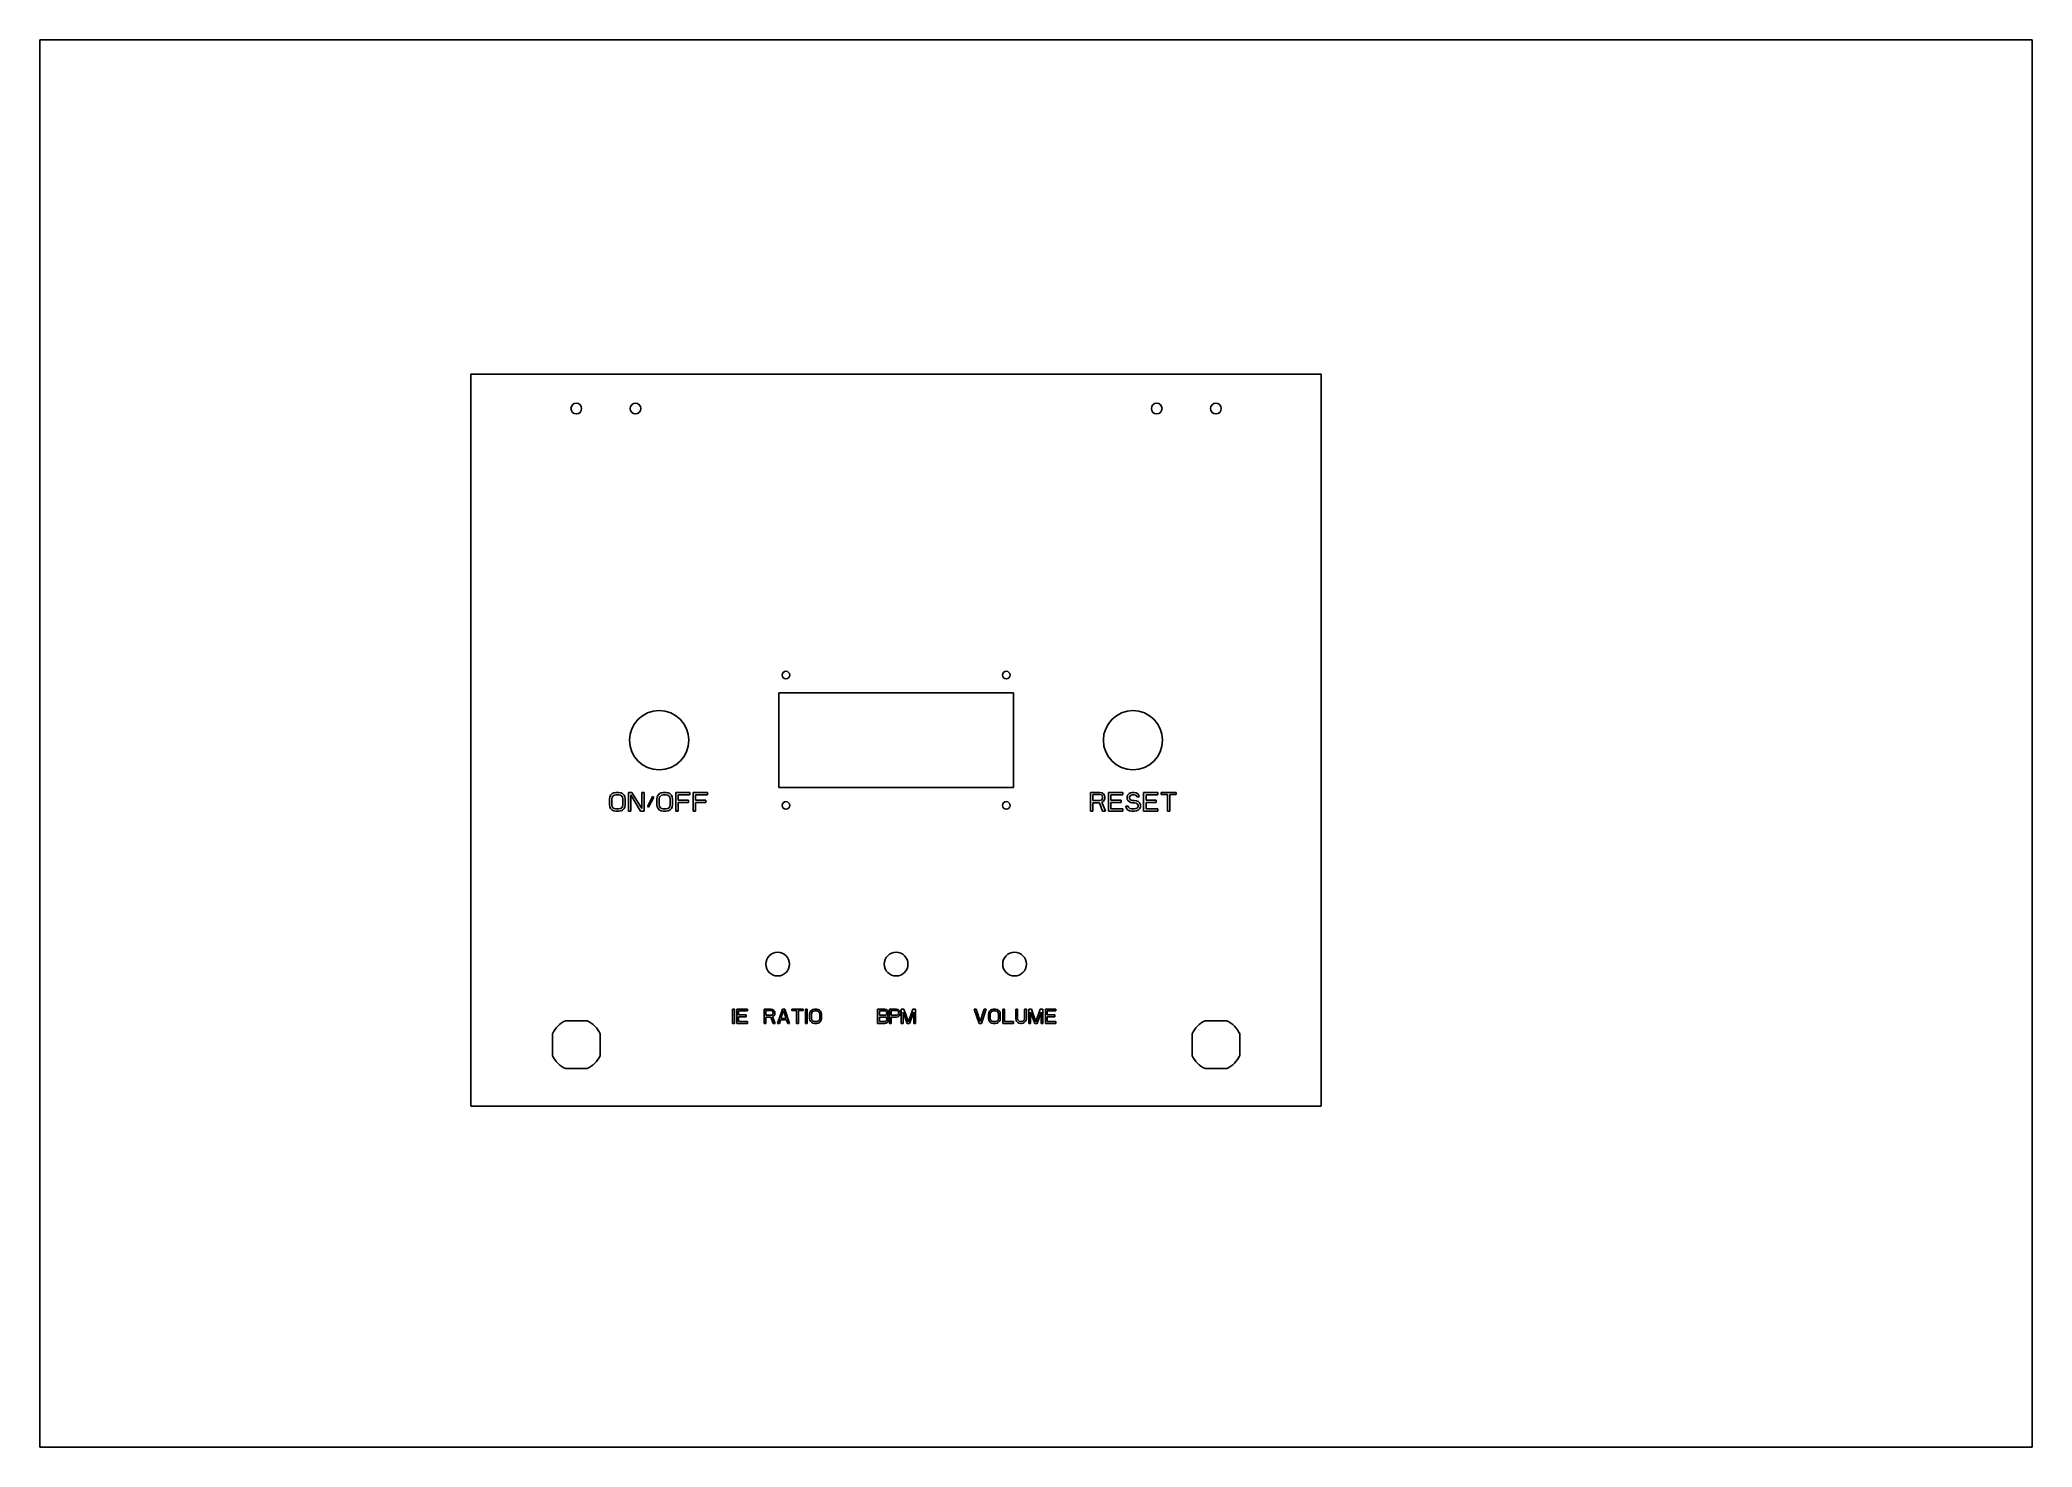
# Model space of a CAD drawing. Extents: x 0 to 841, y 0 to 594.
import ezdxf

# ---------------------------------------------------------------- set-up
doc = ezdxf.new("R2010")
doc.units = 0
doc.header["$LTSCALE"] = 46.255
doc.layers.get('0').update_dxf_attribs({"linetype": 'CONTINUOUS'})
doc.layers.add('AXES', color=7, linetype='CONTINUOUS')

msp = doc.modelspace()

# ---------------------------------------------------------------- linework, layer by layer
at = {"color": 7, "linetype": 'CONTINUOUS'}
for p, q in [((0, 0), (0, 594)), ((0, 594), (841, 594)), ((841, 0), (841, 594)), ((181.94, 452.87), (181.94, 143.87)), ((540.94, 452.87), (181.94, 452.87)), ((540.94, 143.87), (540.94, 452.87)), ((240.61, 274.5), (240.44, 273.65)), ((240.44, 273.65), (240.44, 271.1)), ((240.44, 271.1), (240.61, 270.25)), ((240.94, 275.18), (240.61, 274.5)), ((240.61, 270.25), (240.94, 269.56)), ((241.61, 275.86), (240.94, 275.18)), ((240.94, 269.56), (241.61, 268.88)), ((241.44, 273.65), (241.61, 274.33)), ((241.44, 271.1), (241.44, 273.65)), ((241.61, 270.42), (241.44, 271.1)), ((242.28, 276.2), (241.61, 275.86)), ((241.61, 274.33), (241.94, 274.84)), ((241.94, 269.91), (241.61, 270.42)), ((241.94, 274.84), (242.44, 275.18)), ((242.44, 269.56), (241.94, 269.91)), ((243.11, 276.37), (242.28, 276.2)), ((242.44, 275.18), (243.11, 275.35)), ((243.11, 269.39), (242.44, 269.56)), ((244.44, 276.37), (243.11, 276.37)), ((243.11, 275.35), (244.44, 275.35)), ((244.44, 269.39), (243.11, 269.39)), ((245.28, 276.2), (244.44, 276.37)), ((244.44, 275.35), (245.11, 275.18)), ((245.11, 269.56), (244.44, 269.39)), ((245.11, 275.18), (245.61, 274.84)), ((245.61, 269.91), (245.11, 269.56)), ((245.94, 275.86), (245.28, 276.2)), ((245.61, 274.84), (245.94, 274.33)), ((245.94, 270.42), (245.61, 269.91)), ((246.61, 275.18), (245.94, 275.86)), ((245.94, 274.33), (246.11, 273.65)), ((246.11, 271.1), (245.94, 270.42)), ((245.94, 268.88), (246.61, 269.56)), ((246.11, 273.65), (246.11, 271.1)), ((246.94, 274.5), (246.61, 275.18)), ((246.61, 269.56), (246.94, 270.25)), ((247.11, 273.65), (246.94, 274.5)), ((246.94, 270.25), (247.11, 271.1)), ((247.11, 271.1), (247.11, 273.65)), ((248.44, 276.37), (248.44, 268.37)), ((249.94, 276.37), (248.44, 276.37)), ((249.44, 268.37), (249.44, 275.35)), ((249.44, 275.35), (253.61, 268.37)), ((254.11, 269.56), (249.94, 276.37)), ((254.11, 276.37), (254.11, 269.56)), ((255.11, 276.37), (254.11, 276.37)), ((255.11, 268.37), (255.11, 276.37)), ((258.61, 274.67), (256.44, 270.42)), ((256.44, 270.42), (256.94, 270.08)), ((256.94, 270.08), (259.11, 274.33)), ((259.11, 274.33), (258.61, 274.67)), ((260.61, 274.5), (260.44, 273.65)), ((260.44, 273.65), (260.44, 271.1)), ((260.44, 271.1), (260.61, 270.25)), ((260.94, 275.18), (260.61, 274.5)), ((260.61, 270.25), (260.94, 269.56)), ((261.61, 275.86), (260.94, 275.18)), ((260.94, 269.56), (261.61, 268.88)), ((261.44, 273.65), (261.61, 274.33)), ((261.44, 271.1), (261.44, 273.65)), ((261.61, 270.42), (261.44, 271.1)), ((262.28, 276.2), (261.61, 275.86)), ((261.61, 274.33), (261.94, 274.84)), ((261.94, 269.91), (261.61, 270.42)), ((261.94, 274.84), (262.44, 275.18)), ((262.44, 269.56), (261.94, 269.91)), ((263.11, 276.37), (262.28, 276.2)), ((262.44, 275.18), (263.11, 275.35)), ((263.11, 269.39), (262.44, 269.56)), ((264.44, 276.37), (263.11, 276.37)), ((263.11, 275.35), (264.44, 275.35)), ((264.44, 269.39), (263.11, 269.39)), ((265.28, 276.2), (264.44, 276.37)), ((264.44, 275.35), (265.11, 275.18)), ((265.11, 269.56), (264.44, 269.39)), ((265.11, 275.18), (265.61, 274.84)), ((265.61, 269.91), (265.11, 269.56)), ((265.94, 275.86), (265.28, 276.2)), ((265.61, 274.84), (265.94, 274.33)), ((265.94, 270.42), (265.61, 269.91)), ((266.61, 275.18), (265.94, 275.86)), ((265.94, 274.33), (266.11, 273.65)), ((266.11, 271.1), (265.94, 270.42)), ((265.94, 268.88), (266.61, 269.56)), ((266.11, 273.65), (266.11, 271.1)), ((266.94, 274.5), (266.61, 275.18)), ((266.61, 269.56), (266.94, 270.25)), ((267.11, 273.65), (266.94, 274.5)), ((266.94, 270.25), (267.11, 271.1)), ((267.11, 271.1), (267.11, 273.65)), ((268.44, 276.37), (268.44, 268.37)), ((274.44, 276.37), (268.44, 276.37)), ((269.44, 273.14), (269.44, 275.35)), ((269.44, 275.35), (274.44, 275.35)), ((273.78, 273.14), (269.44, 273.14)), ((269.44, 268.37), (269.44, 272.12)), ((269.44, 272.12), (273.78, 272.12)), ((273.78, 272.12), (273.78, 273.14)), ((274.44, 275.35), (274.44, 276.37)), ((275.78, 276.37), (275.78, 268.37)), ((281.78, 276.37), (275.78, 276.37)), ((276.78, 273.14), (276.78, 275.35)), ((276.78, 275.35), (281.78, 275.35)), ((281.11, 273.14), (276.78, 273.14)), ((276.78, 268.37), (276.78, 272.12)), ((276.78, 272.12), (281.11, 272.12)), ((281.11, 272.12), (281.11, 273.14)), ((281.78, 275.35), (281.78, 276.37)), ((447.44, 276.37), (443.44, 276.37)), ((443.44, 276.37), (443.44, 268.37)), ((444.44, 275.52), (447.61, 275.52)), ((444.44, 272.97), (444.44, 275.52)), ((447.61, 272.97), (444.44, 272.97)), ((444.44, 271.95), (447.28, 271.95)), ((444.44, 268.37), (444.44, 271.95)), ((447.28, 271.95), (448.61, 268.37)), ((448.28, 276.2), (447.44, 276.37)), ((447.61, 275.52), (448.11, 275.35)), ((448.11, 273.14), (447.61, 272.97)), ((448.11, 275.35), (448.44, 275.01)), ((448.44, 273.48), (448.11, 273.14)), ((448.94, 275.69), (448.28, 276.2)), ((448.28, 272.29), (448.94, 272.63)), ((449.78, 268.37), (448.28, 272.29)), ((448.44, 275.01), (448.61, 274.5)), ((448.61, 273.99), (448.44, 273.48)), ((448.61, 274.5), (448.61, 273.99)), ((449.44, 275.01), (448.94, 275.69)), ((448.94, 272.63), (449.44, 273.31)), ((449.61, 274.5), (449.44, 275.01)), ((449.44, 273.31), (449.61, 273.82)), ((449.61, 273.82), (449.61, 274.5)), ((457.11, 276.37), (451.11, 276.37)), ((451.11, 276.37), (451.11, 268.37)), ((452.11, 275.35), (457.11, 275.35)), ((452.11, 273.14), (452.11, 275.35)), ((456.44, 273.14), (452.11, 273.14)), ((452.11, 272.12), (456.44, 272.12)), ((452.11, 269.39), (452.11, 272.12)), ((457.11, 269.39), (452.11, 269.39)), ((456.44, 272.12), (456.44, 273.14)), ((457.11, 275.35), (457.11, 276.37)), ((457.11, 268.37), (457.11, 269.39)), ((459.44, 270.59), (458.44, 270.59)), ((458.44, 270.59), (458.61, 269.91)), ((458.61, 269.91), (459.11, 269.05)), ((459.11, 275.18), (458.94, 274.5)), ((458.94, 274.5), (458.94, 273.82)), ((458.94, 273.82), (459.11, 273.14)), ((459.78, 275.86), (459.11, 275.18)), ((459.11, 273.14), (459.78, 272.46)), ((459.61, 270.08), (459.44, 270.59)), ((460.11, 269.56), (459.61, 270.08)), ((460.44, 276.2), (459.78, 275.86)), ((459.78, 272.46), (460.44, 272.12)), ((459.94, 274.33), (460.11, 274.84)), ((459.94, 273.99), (459.94, 274.33)), ((460.11, 273.48), (459.94, 273.99)), ((460.11, 274.84), (460.61, 275.18)), ((460.61, 273.14), (460.11, 273.48)), ((460.78, 269.39), (460.11, 269.56)), ((461.11, 276.37), (460.44, 276.2)), ((460.44, 272.12), (461.11, 271.95)), ((460.61, 275.18), (461.11, 275.35)), ((461.11, 272.97), (460.61, 273.14)), ((462.11, 269.39), (460.78, 269.39)), ((461.94, 276.37), (461.11, 276.37)), ((461.11, 275.35), (462.11, 275.35)), ((462.11, 272.97), (461.11, 272.97)), ((461.11, 271.95), (462.11, 271.95)), ((462.78, 276.2), (461.94, 276.37)), ((462.11, 275.35), (462.61, 275.18)), ((462.94, 272.8), (462.11, 272.97)), ((462.11, 271.95), (462.78, 271.78)), ((462.78, 269.56), (462.11, 269.39)), ((462.61, 275.18), (462.94, 274.84)), ((463.44, 275.69), (462.78, 276.2)), ((462.78, 271.78), (463.28, 271.44)), ((463.28, 269.91), (462.78, 269.56)), ((462.94, 274.84), (463.11, 274.5)), ((463.61, 272.46), (462.94, 272.8)), ((463.11, 274.5), (464.11, 274.5)), ((463.28, 271.44), (463.61, 270.93)), ((463.61, 270.42), (463.28, 269.91)), ((463.94, 275.01), (463.44, 275.69)), ((464.28, 271.78), (463.61, 272.46)), ((463.61, 270.93), (463.61, 270.42)), ((463.61, 268.88), (464.28, 269.56)), ((464.11, 274.5), (463.94, 275.01)), ((464.61, 271.1), (464.28, 271.78)), ((464.28, 269.56), (464.61, 270.25)), ((464.61, 270.25), (464.61, 271.1)), ((471.94, 276.37), (465.94, 276.37)), ((465.94, 276.37), (465.94, 268.37)), ((466.94, 275.35), (471.94, 275.35)), ((466.94, 273.14), (466.94, 275.35)), ((471.28, 273.14), (466.94, 273.14)), ((466.94, 272.12), (471.28, 272.12)), ((466.94, 269.39), (466.94, 272.12)), ((471.94, 269.39), (466.94, 269.39)), ((471.28, 272.12), (471.28, 273.14)), ((471.94, 275.35), (471.94, 276.37)), ((471.94, 268.37), (471.94, 269.39)), ((479.61, 276.37), (473.28, 276.37)), ((473.28, 276.37), (473.28, 275.52)), ((473.28, 275.52), (475.94, 275.52)), ((475.94, 275.52), (475.94, 268.37)), ((476.94, 275.52), (479.61, 275.52)), ((476.94, 268.37), (476.94, 275.52)), ((479.61, 275.52), (479.61, 276.37)), ((241.61, 268.88), (242.28, 268.54)), ((242.28, 268.54), (243.11, 268.37)), ((243.11, 268.37), (244.44, 268.37)), ((244.44, 268.37), (245.28, 268.54)), ((245.28, 268.54), (245.94, 268.88)), ((248.44, 268.37), (249.44, 268.37)), ((253.61, 268.37), (255.11, 268.37)), ((261.61, 268.88), (262.28, 268.54)), ((262.28, 268.54), (263.11, 268.37)), ((263.11, 268.37), (264.44, 268.37)), ((264.44, 268.37), (265.28, 268.54)), ((265.28, 268.54), (265.94, 268.88)), ((268.44, 268.37), (269.44, 268.37)), ((275.78, 268.37), (276.78, 268.37)), ((443.44, 268.37), (444.44, 268.37)), ((448.61, 268.37), (449.78, 268.37)), ((451.11, 268.37), (457.11, 268.37)), ((459.11, 269.05), (459.94, 268.54)), ((459.94, 268.54), (460.78, 268.37)), ((460.78, 268.37), (462.11, 268.37)), ((462.11, 268.37), (462.94, 268.54)), ((462.94, 268.54), (463.61, 268.88)), ((465.94, 268.37), (471.94, 268.37)), ((475.94, 268.37), (476.94, 268.37)), ((293.19, 184.87), (292.44, 184.87)), ((292.44, 184.87), (292.44, 178.87)), ((292.44, 178.87), (293.19, 178.87)), ((293.19, 178.87), (293.19, 184.87)), ((298.69, 184.87), (294.19, 184.87)), ((294.19, 184.87), (294.19, 178.87)), ((294.19, 178.87), (298.69, 178.87)), ((294.94, 184.11), (298.69, 184.11)), ((294.94, 182.45), (294.94, 184.11)), ((298.19, 182.45), (294.94, 182.45)), ((294.94, 181.68), (298.19, 181.68)), ((294.94, 179.64), (294.94, 181.68)), ((298.69, 179.64), (294.94, 179.64)), ((298.19, 181.68), (298.19, 182.45)), ((298.69, 184.11), (298.69, 184.87)), ((298.69, 178.87), (298.69, 179.64)), ((308.69, 184.87), (305.69, 184.87)), ((305.69, 184.87), (305.69, 178.87)), ((305.69, 178.87), (306.44, 178.87)), ((306.44, 184.24), (308.82, 184.24)), ((306.44, 182.32), (306.44, 184.24)), ((308.82, 182.32), (306.44, 182.32)), ((306.44, 181.55), (308.57, 181.55)), ((306.44, 178.87), (306.44, 181.55)), ((308.57, 181.55), (309.57, 178.87)), ((309.32, 184.75), (308.69, 184.87)), ((308.82, 184.24), (309.19, 184.11)), ((309.19, 182.45), (308.82, 182.32)), ((309.19, 184.11), (309.44, 183.85)), ((309.44, 182.7), (309.19, 182.45)), ((309.82, 184.36), (309.32, 184.75)), ((309.32, 181.81), (309.82, 182.06)), ((310.44, 178.87), (309.32, 181.81)), ((309.44, 183.85), (309.57, 183.47)), ((309.57, 183.09), (309.44, 182.7)), ((309.57, 183.47), (309.57, 183.09)), ((309.57, 178.87), (310.44, 178.87)), ((310.19, 183.85), (309.82, 184.36)), ((309.82, 182.06), (310.19, 182.58)), ((310.32, 183.47), (310.19, 183.85)), ((310.19, 182.58), (310.32, 182.96)), ((310.32, 182.96), (310.32, 183.47)), ((313.44, 184.87), (311.44, 178.87)), ((311.44, 178.87), (312.19, 178.87)), ((312.19, 178.87), (312.69, 180.41)), ((312.69, 180.41), (315.19, 180.41)), ((312.82, 180.92), (313.94, 184.36)), ((315.07, 180.92), (312.82, 180.92)), ((314.44, 184.87), (313.44, 184.87)), ((313.94, 184.36), (315.07, 180.92)), ((316.44, 178.87), (314.44, 184.87)), ((315.19, 180.41), (315.69, 178.87)), ((315.69, 178.87), (316.44, 178.87)), ((322.19, 184.87), (317.44, 184.87)), ((317.44, 184.87), (317.44, 184.24)), ((317.44, 184.24), (319.44, 184.24)), ((319.44, 184.24), (319.44, 178.87)), ((319.44, 178.87), (320.19, 178.87)), ((320.19, 184.24), (322.19, 184.24)), ((320.19, 178.87), (320.19, 184.24)), ((322.19, 184.24), (322.19, 184.87)), ((323.94, 184.87), (323.19, 184.87)), ((323.19, 184.87), (323.19, 178.87)), ((323.19, 178.87), (323.94, 178.87)), ((323.94, 178.87), (323.94, 184.87)), ((325.07, 183.47), (324.94, 182.83)), ((324.94, 182.83), (324.94, 180.92)), ((324.94, 180.92), (325.07, 180.28)), ((325.32, 183.98), (325.07, 183.47)), ((325.07, 180.28), (325.32, 179.77)), ((325.82, 184.49), (325.32, 183.98)), ((325.32, 179.77), (325.82, 179.26)), ((325.69, 182.83), (325.82, 183.34)), ((325.69, 180.92), (325.69, 182.83)), ((325.82, 180.41), (325.69, 180.92)), ((326.32, 184.75), (325.82, 184.49)), ((325.82, 183.34), (326.07, 183.72)), ((326.07, 180.02), (325.82, 180.41)), ((325.82, 179.26), (326.32, 179)), ((326.07, 183.72), (326.44, 183.98)), ((326.44, 179.77), (326.07, 180.02)), ((326.94, 184.87), (326.32, 184.75)), ((326.32, 179), (326.94, 178.87)), ((326.44, 183.98), (326.94, 184.11)), ((326.94, 179.64), (326.44, 179.77)), ((327.94, 184.87), (326.94, 184.87)), ((326.94, 184.11), (327.94, 184.11)), ((327.94, 179.64), (326.94, 179.64)), ((326.94, 178.87), (327.94, 178.87)), ((328.57, 184.75), (327.94, 184.87)), ((327.94, 184.11), (328.44, 183.98)), ((328.44, 179.77), (327.94, 179.64)), ((327.94, 178.87), (328.57, 179)), ((328.44, 183.98), (328.82, 183.72)), ((328.82, 180.02), (328.44, 179.77)), ((329.07, 184.49), (328.57, 184.75)), ((328.57, 179), (329.07, 179.26)), ((328.82, 183.72), (329.07, 183.34)), ((329.07, 180.41), (328.82, 180.02)), ((329.57, 183.98), (329.07, 184.49)), ((329.07, 183.34), (329.19, 182.83)), ((329.19, 180.92), (329.07, 180.41)), ((329.07, 179.26), (329.57, 179.77)), ((329.19, 182.83), (329.19, 180.92)), ((329.82, 183.47), (329.57, 183.98)), ((329.57, 179.77), (329.82, 180.28)), ((329.94, 182.83), (329.82, 183.47)), ((329.82, 180.28), (329.94, 180.92)), ((329.94, 180.92), (329.94, 182.83)), ((356.64, 184.87), (353.64, 184.87)), ((353.64, 184.87), (353.64, 178.87)), ((353.64, 178.87), (356.64, 178.87)), ((354.39, 184.11), (356.77, 184.11)), ((354.39, 182.32), (354.39, 184.11)), ((356.77, 182.32), (354.39, 182.32)), ((354.39, 181.55), (356.77, 181.55)), ((354.39, 179.64), (354.39, 181.55)), ((356.77, 179.64), (354.39, 179.64)), ((357.27, 184.75), (356.64, 184.87)), ((356.64, 178.87), (357.27, 179)), ((356.77, 184.11), (357.14, 183.98)), ((357.14, 182.45), (356.77, 182.32)), ((356.77, 181.55), (357.14, 181.43)), ((357.14, 179.77), (356.77, 179.64)), ((357.14, 183.98), (357.39, 183.72)), ((357.39, 182.7), (357.14, 182.45)), ((357.14, 181.43), (357.39, 181.17)), ((357.39, 180.02), (357.14, 179.77)), ((357.77, 184.36), (357.27, 184.75)), ((357.27, 179), (357.77, 179.38)), ((357.39, 183.72), (357.52, 183.34)), ((357.52, 183.09), (357.39, 182.7)), ((357.39, 181.17), (357.52, 180.79)), ((357.52, 180.41), (357.39, 180.02)), ((357.52, 183.34), (357.52, 183.09)), ((357.52, 181.94), (357.77, 182.06)), ((357.77, 181.81), (357.52, 181.94)), ((357.52, 180.79), (357.52, 180.41)), ((358.14, 183.85), (357.77, 184.36)), ((357.77, 182.06), (358.14, 182.58)), ((358.14, 181.3), (357.77, 181.81)), ((357.77, 179.38), (358.14, 179.89)), ((358.27, 183.47), (358.14, 183.85)), ((358.14, 182.58), (358.27, 182.96)), ((358.27, 180.92), (358.14, 181.3)), ((358.14, 179.89), (358.27, 180.28)), ((358.27, 182.96), (358.27, 183.47)), ((358.27, 180.28), (358.27, 180.92)), ((361.64, 184.87), (358.64, 184.87)), ((358.64, 184.87), (358.64, 178.87)), ((358.64, 178.87), (359.39, 178.87)), ((359.39, 184.24), (361.77, 184.24)), ((359.39, 182.32), (359.39, 184.24)), ((361.77, 182.32), (359.39, 182.32)), ((359.39, 181.55), (361.64, 181.55)), ((359.39, 178.87), (359.39, 181.55)), ((362.27, 184.75), (361.64, 184.87)), ((361.64, 181.55), (362.27, 181.68)), ((361.77, 184.24), (362.14, 184.11)), ((362.14, 182.45), (361.77, 182.32)), ((362.14, 184.11), (362.39, 183.85)), ((362.39, 182.7), (362.14, 182.45)), ((362.77, 184.36), (362.27, 184.75)), ((362.27, 181.68), (362.77, 182.06)), ((362.39, 183.85), (362.52, 183.47)), ((362.52, 183.09), (362.39, 182.7)), ((362.52, 183.47), (362.52, 183.09)), ((363.14, 183.85), (362.77, 184.36)), ((362.77, 182.06), (363.14, 182.58)), ((363.27, 183.47), (363.14, 183.85)), ((363.14, 182.58), (363.27, 182.96)), ((363.27, 182.96), (363.27, 183.47)), ((364.77, 184.87), (363.64, 184.87)), ((363.64, 184.87), (363.64, 178.87)), ((363.64, 178.87), (364.39, 178.87)), ((364.39, 183.6), (366.14, 178.87)), ((364.39, 178.87), (364.39, 183.6)), ((366.64, 179.51), (364.77, 184.87)), ((366.14, 178.87), (367.14, 178.87)), ((368.52, 184.87), (366.64, 179.51)), ((367.14, 178.87), (368.89, 183.6)), ((369.64, 184.87), (368.52, 184.87)), ((368.89, 183.6), (368.89, 178.87)), ((368.89, 178.87), (369.64, 178.87)), ((369.64, 178.87), (369.64, 184.87)), ((395.19, 184.87), (394.44, 184.87)), ((394.44, 184.87), (396.44, 178.87)), ((396.94, 179.64), (395.19, 184.87)), ((396.44, 178.87), (397.44, 178.87)), ((398.69, 184.87), (396.94, 179.64)), ((397.44, 178.87), (399.44, 184.87)), ((399.44, 184.87), (398.69, 184.87)), ((400.57, 183.47), (400.44, 182.83)), ((400.44, 182.83), (400.44, 180.92)), ((400.44, 180.92), (400.57, 180.28)), ((400.82, 183.98), (400.57, 183.47)), ((400.57, 180.28), (400.82, 179.77)), ((401.32, 184.49), (400.82, 183.98)), ((400.82, 179.77), (401.32, 179.26)), ((401.19, 182.83), (401.32, 183.34)), ((401.19, 180.92), (401.19, 182.83)), ((401.32, 180.41), (401.19, 180.92)), ((401.82, 184.75), (401.32, 184.49)), ((401.32, 183.34), (401.57, 183.72)), ((401.57, 180.02), (401.32, 180.41)), ((401.32, 179.26), (401.82, 179)), ((401.57, 183.72), (401.94, 183.98)), ((401.94, 179.77), (401.57, 180.02)), ((402.44, 184.87), (401.82, 184.75)), ((401.82, 179), (402.44, 178.87)), ((401.94, 183.98), (402.44, 184.11)), ((402.44, 179.64), (401.94, 179.77)), ((403.44, 184.87), (402.44, 184.87)), ((402.44, 184.11), (403.44, 184.11)), ((403.44, 179.64), (402.44, 179.64)), ((402.44, 178.87), (403.44, 178.87)), ((404.07, 184.75), (403.44, 184.87)), ((403.44, 184.11), (403.94, 183.98)), ((403.94, 179.77), (403.44, 179.64)), ((403.44, 178.87), (404.07, 179)), ((403.94, 183.98), (404.32, 183.72)), ((404.32, 180.02), (403.94, 179.77)), ((404.57, 184.49), (404.07, 184.75)), ((404.07, 179), (404.57, 179.26)), ((404.32, 183.72), (404.57, 183.34)), ((404.57, 180.41), (404.32, 180.02)), ((405.07, 183.98), (404.57, 184.49)), ((404.57, 183.34), (404.69, 182.83)), ((404.69, 180.92), (404.57, 180.41)), ((404.57, 179.26), (405.07, 179.77)), ((404.69, 182.83), (404.69, 180.92)), ((405.32, 183.47), (405.07, 183.98)), ((405.07, 179.77), (405.32, 180.28)), ((405.44, 182.83), (405.32, 183.47)), ((405.32, 180.28), (405.44, 180.92)), ((405.44, 180.92), (405.44, 182.83)), ((407.19, 184.87), (406.44, 184.87)), ((406.44, 184.87), (406.44, 178.87)), ((406.44, 178.87), (410.94, 178.87)), ((407.19, 179.64), (407.19, 184.87)), ((410.94, 179.64), (407.19, 179.64)), ((410.94, 178.87), (410.94, 179.64)), ((412.69, 184.87), (411.94, 184.87)), ((411.94, 184.87), (411.94, 180.92)), ((411.94, 180.92), (412.07, 180.28)), ((412.07, 180.28), (412.32, 179.77)), ((412.32, 179.77), (412.82, 179.26)), ((412.69, 180.92), (412.69, 184.87)), ((412.82, 180.41), (412.69, 180.92)), ((413.07, 180.02), (412.82, 180.41)), ((412.82, 179.26), (413.32, 179)), ((413.44, 179.77), (413.07, 180.02)), ((413.32, 179), (413.94, 178.87)), ((413.94, 179.64), (413.44, 179.77)), ((414.44, 179.64), (413.94, 179.64)), ((413.94, 178.87), (414.44, 178.87)), ((414.94, 179.77), (414.44, 179.64)), ((414.44, 178.87), (415.07, 179)), ((415.32, 180.02), (414.94, 179.77)), ((415.07, 179), (415.57, 179.26)), ((415.57, 180.41), (415.32, 180.02)), ((415.69, 180.92), (415.57, 180.41)), ((415.57, 179.26), (416.07, 179.77)), ((416.44, 184.87), (415.69, 184.87)), ((415.69, 184.87), (415.69, 180.92)), ((416.07, 179.77), (416.32, 180.28)), ((416.32, 180.28), (416.44, 180.92)), ((416.44, 180.92), (416.44, 184.87)), ((418.57, 184.87), (417.44, 184.87)), ((417.44, 184.87), (417.44, 178.87)), ((417.44, 178.87), (418.19, 178.87)), ((418.19, 183.6), (419.94, 178.87)), ((418.19, 178.87), (418.19, 183.6)), ((420.44, 179.51), (418.57, 184.87)), ((419.94, 178.87), (420.94, 178.87)), ((422.32, 184.87), (420.44, 179.51)), ((420.94, 178.87), (422.69, 183.6)), ((423.44, 184.87), (422.32, 184.87)), ((422.69, 183.6), (422.69, 178.87)), ((422.69, 178.87), (423.44, 178.87)), ((423.44, 178.87), (423.44, 184.87)), ((428.94, 184.87), (424.44, 184.87)), ((424.44, 184.87), (424.44, 178.87)), ((424.44, 178.87), (428.94, 178.87)), ((425.19, 184.11), (428.94, 184.11)), ((425.19, 182.45), (425.19, 184.11)), ((428.44, 182.45), (425.19, 182.45)), ((425.19, 181.68), (428.44, 181.68)), ((425.19, 179.64), (425.19, 181.68)), ((428.94, 179.64), (425.19, 179.64)), ((428.44, 181.68), (428.44, 182.45)), ((428.94, 184.11), (428.94, 184.87)), ((428.94, 178.87), (428.94, 179.64)), ((181.94, 143.87), (540.94, 143.87)), ((0, 0), (841, 0))]:
    msp.add_line(p, q, dxfattribs=at)
at = {"layer": 'AXES', "color": 7, "linetype": 'CONTINUOUS'}
for p, q in [((311.94, 278.37), (311.94, 318.37)), ((311.94, 318.37), (410.94, 318.37)), ((410.94, 318.37), (410.94, 278.37)), ((410.94, 278.37), (311.94, 278.37)), ((221.85, 179.92), (231.04, 179.92)), ((491.85, 179.92), (501.04, 179.92)), ((216.39, 165.28), (216.39, 174.47)), ((236.49, 174.47), (236.49, 165.28)), ((486.39, 165.28), (486.39, 174.47)), ((506.49, 174.47), (506.49, 165.28)), ((231.04, 159.82), (221.85, 159.82)), ((501.04, 159.82), (491.85, 159.82))]:
    msp.add_line(p, q, dxfattribs=at)
for centre, radius in [((226.44, 438.37), 2.25), ((251.44, 438.37), 2.25), ((471.44, 438.37), 2.25), ((496.44, 438.37), 2.25), ((314.94, 325.87), 1.6), ((407.94, 325.87), 1.6), ((261.44, 298.37), 12.5), ((461.44, 298.37), 12.5), ((314.94, 270.87), 1.6), ((407.94, 270.87), 1.6), ((311.44, 203.87), 5), ((361.44, 203.87), 5), ((411.44, 203.87), 5)]:
    msp.add_circle(centre, radius, dxfattribs=at)
for centre, start, end in [((226.44, 169.87), 114.56334, 155.43666), ((226.44, 169.87), 24.56334, 65.43666), ((496.44, 169.87), 114.56334, 155.43666), ((496.44, 169.87), 24.56334, 65.43666), ((226.44, 169.87), 204.56334, 245.43666), ((226.44, 169.87), 294.56334, 335.43666), ((496.44, 169.87), 204.56334, 245.43666), ((496.44, 169.87), 294.56334, 335.43666)]:
    msp.add_arc(centre, 11.05, start, end, dxfattribs=at)

doc.saveas('drawing.dxf')
